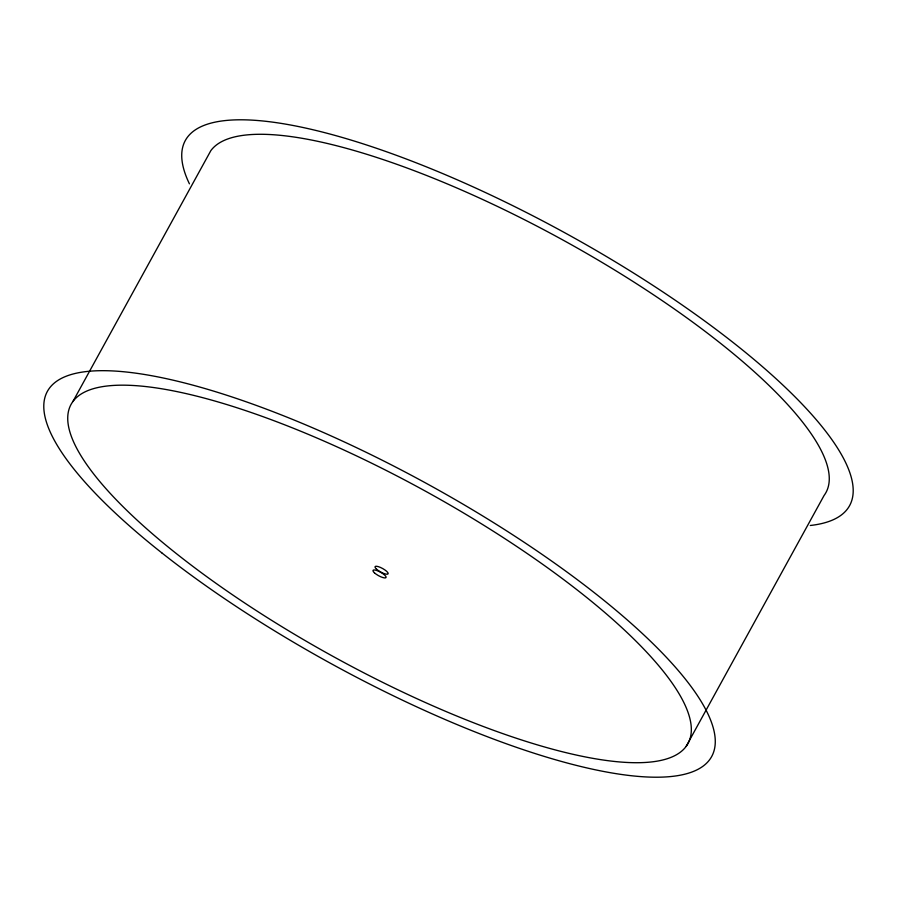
<?xml version="1.0" encoding="UTF-8"?>
<svg xmlns="http://www.w3.org/2000/svg" width="897" height="897" viewBox="0 0 897 897"><rect width="100%" height="100%" fill="white"/><g stroke="black" fill="none" stroke-linecap="round" stroke-linejoin="round"><path stroke-width="1.35" d="M72.904 401.531L210.84 150.64A351.983 94.656 28.8 0 1 574.013 246.193A351.983 94.656 28.8 0 1 824.096 495.469L686.16 746.36A351.983 94.656 28.8 0 1 177.247 554.301A351.983 94.656 28.8 0 1 275.2 421.175A351.983 94.656 28.8 0 1 686.16 746.36M189.424 183.829A379.016 101.922 28.8 0 1 567.083 234.027A379.016 101.922 28.8 0 1 810.283 525.485M374.441 572.835A7.456 2.007 28.8 0 0 385.721 577.825A7.456 2.007 28.8 0 0 378.444 571.165A7.456 2.007 28.8 0 0 374.441 572.835M376.482 569.124A7.456 2.007 28.8 0 0 387.773 574.114A7.456 2.007 28.8 0 0 380.485 567.453A7.456 2.007 28.8 0 0 376.482 569.124M161.707 552.787A379.016 101.922 28.8 0 0 709.706 759.602A379.016 101.922 28.8 0 0 267.183 409.447A379.016 101.922 28.8 0 0 161.707 552.787"/></g></svg>
